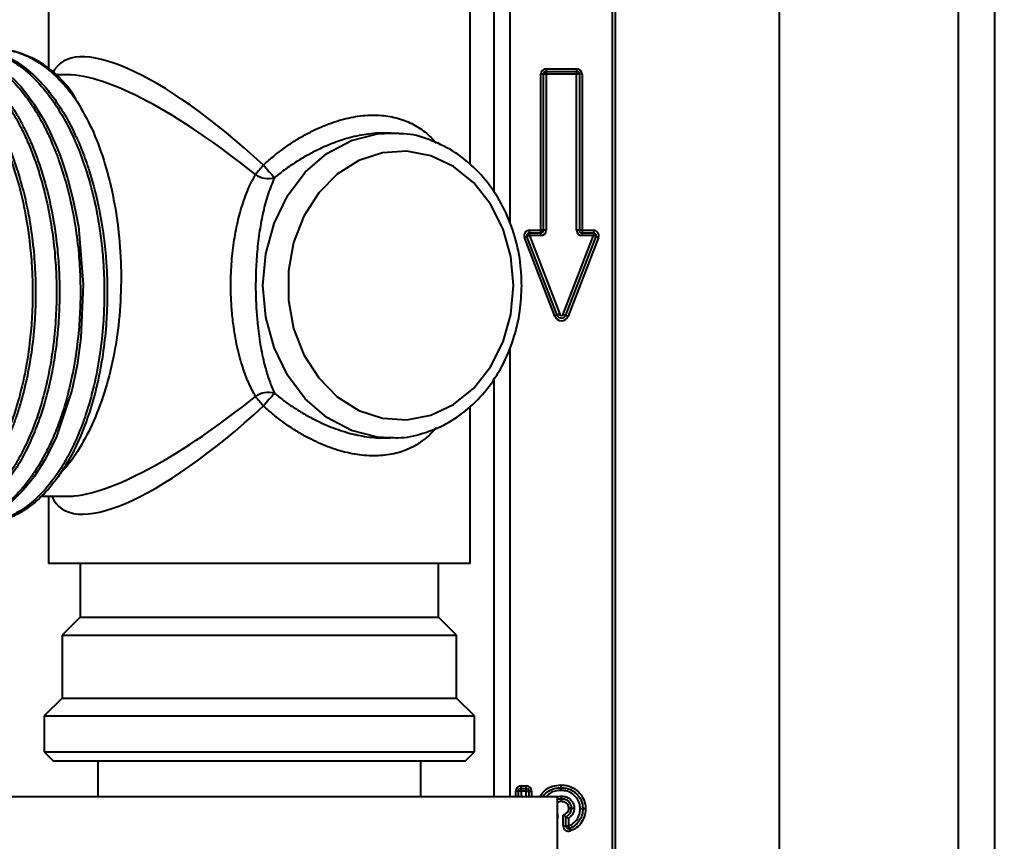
# Model space of a CAD drawing. Header units: millimetres. Extents: x 15 to 415, y 5 to 292.
# Drawn here: x 236.52 to 252.06, y 170.09 to 183.18 of the extents above; entities that cross this region are included whole.
import ezdxf

# ---------------------------------------------------------------- set-up
doc = ezdxf.new("R2010")
doc.units = ezdxf.units.MM
doc.styles.add('SLDTEXTSTYLE0', font='TXT', dxfattribs={"width": 0.75})
doc.dimstyles.new('SLDDIMSTYLE0', dxfattribs={"dimtxt": 3.5, "dimasz": 3.302, "dimexe": 0, "dimexo": 0.0625, "dimgap": 0.875, "dimtad": 1, "dimlfac": 3.5, "dimrnd": 1e-09, "dimzin": 12, "dimdsep": 46, "dimtxsty": 'SLDTEXTSTYLE0', "dimsah": 1, "dimcen": 0.09, "dimadec": 0, "dimazin": 3, "dimtfac": 1, "dimtofl": 0, "dimtmove": 0, "dimatfit": 3, "dimfxl": 0, "dimfrac": 2, "dimtolj": 1, "dimtzin": 12, "dimarcsym": 0})

# ---------------------------------------------------------------- blocks, each defined once
blk = doc.blocks.new('_D_7')
at = {"color": 7, "linetype": 'Continuous', "lineweight": 18}
for p, q in [((211.563, 172.946), (211.563, 106.82)), ((252.057, 125.011), (252.057, 106.82)), ((252.057, 107.82), (211.563, 107.82))]:
    blk.add_line(p, q, dxfattribs=at)
for points in [[(211.563, 107.82), (214.865, 107.312), (214.865, 108.328)], [(252.057, 107.82), (248.755, 108.328), (248.755, 107.312)]]:
    blk.add_solid(points, dxfattribs=at)
at = {"color": 7, "linetype": 'Continuous', "lineweight": 18, "insert": (225.917, 112.331), "char_height": 3.5, "attachment_point": 1, "style": 'SLDTEXTSTYLE0'}
blk.add_mtext('160', dxfattribs=at)

msp = doc.modelspace()

# ---------------------------------------------------------------- linework, layer by layer
at = {"color": 7, "linetype": 'Continuous', "lineweight": 25}
for p, q in [((248.6281, 239.4198), (248.6281, 125.7459)), ((251.4853, 125.7459), (251.4853, 239.4198)), ((252.0567, 239.1543), (252.0567, 126.0115)), ((236.9853, 183.9459), (236.9853, 182.3927)), ((243.6996, 180.8725), (243.6996, 183.9459)), ((246.011, 184.0686), (246.011, 166.9085)), ((244.9131, 182.3972), (244.9131, 182.3543)), ((244.9131, 182.3972), (245.3988, 182.3972)), ((245.3988, 182.3972), (245.3988, 182.3543)), ((237.2846, 182.3031), (237.0864, 182.3031)), ((244.8702, 182.3115), (244.8274, 182.3115)), ((244.8274, 179.8257), (244.8274, 182.3115)), ((244.9131, 182.3115), (244.8702, 182.3115)), ((244.8702, 179.8257), (244.8702, 182.3115)), ((244.9131, 182.3543), (244.9131, 182.3115)), ((244.9131, 182.3543), (245.3988, 182.3543)), ((244.9131, 182.3115), (244.9131, 179.8257)), ((245.3988, 182.3115), (244.9131, 182.3115)), ((245.3988, 182.3543), (245.3988, 182.3115)), ((245.3988, 179.8257), (245.3988, 182.3115)), ((245.4417, 182.3115), (245.3988, 182.3115)), ((245.4417, 182.3115), (245.4417, 179.8257)), ((245.4845, 182.3115), (245.4417, 182.3115)), ((245.4845, 182.3115), (245.4845, 179.8257)), ((242.4388, 181.3745), (242.3217, 181.3745)), ((242.4388, 181.3745), (242.5636, 181.37)), ((244.6469, 179.7829), (244.6469, 179.8257)), ((244.6469, 179.8257), (244.8274, 179.8257)), ((244.6469, 179.74), (244.6469, 179.7829)), ((244.6469, 179.7829), (244.8274, 179.7829)), ((244.8274, 179.7829), (244.8274, 179.8257)), ((244.8702, 179.8257), (244.8274, 179.8257)), ((244.8274, 179.74), (244.8274, 179.7829)), ((244.9131, 179.8257), (244.8702, 179.8257)), ((245.4417, 179.8257), (245.3988, 179.8257)), ((245.4845, 179.8257), (245.4417, 179.8257)), ((245.4845, 179.8257), (245.665, 179.8257)), ((245.4845, 179.8257), (245.4845, 179.7829)), ((245.4845, 179.7829), (245.4845, 179.74)), ((245.4845, 179.7829), (245.665, 179.7829)), ((245.665, 179.8257), (245.665, 179.7829)), ((245.665, 179.7829), (245.665, 179.74)), ((244.5669, 179.7092), (244.6069, 179.7246)), ((245.0493, 178.4561), (244.5669, 179.7092)), ((244.6469, 179.74), (244.6069, 179.7246)), ((245.0893, 178.4715), (244.6069, 179.7246)), ((244.8274, 179.74), (244.6469, 179.74)), ((244.6469, 179.74), (245.1293, 178.4869)), ((245.1826, 178.4869), (245.665, 179.74)), ((245.7049, 179.7246), (245.2226, 178.4715)), ((245.7449, 179.7092), (245.2626, 178.4561)), ((245.665, 179.74), (245.4845, 179.74)), ((245.7049, 179.7246), (245.665, 179.74)), ((245.7049, 179.7246), (245.7449, 179.7092)), ((245.0893, 178.4715), (245.0493, 178.4561)), ((245.1293, 178.4869), (245.0893, 178.4715)), ((245.1826, 178.4869), (245.2226, 178.4715)), ((245.2226, 178.4715), (245.2626, 178.4561)), ((243.6996, 174.5174), (243.6996, 177.016)), ((242.3222, 176.5174), (242.4388, 176.5174)), ((236.8704, 175.5888), (237.2846, 175.5888)), ((236.9853, 175.5888), (236.9853, 174.5174)), ((243.6996, 174.5174), (236.9853, 174.5174)), ((237.4853, 174.5174), (237.4853, 173.6602)), ((243.1996, 173.6602), (243.1996, 174.5174)), ((237.4853, 173.6602), (237.1996, 173.3745)), ((237.4853, 173.6602), (243.1996, 173.6602)), ((243.4853, 173.3745), (243.1996, 173.6602)), ((237.1996, 173.3745), (237.1996, 172.3745)), ((237.1996, 173.3745), (243.4853, 173.3745)), ((243.4853, 172.3745), (243.4853, 173.3745)), ((237.1996, 172.3745), (236.9139, 172.0888)), ((237.1996, 172.3745), (243.4853, 172.3745)), ((243.771, 172.0888), (243.4853, 172.3745)), ((236.9139, 172.0888), (236.9139, 171.5174)), ((236.9139, 172.0888), (243.771, 172.0888)), ((243.771, 171.5174), (243.771, 172.0888)), ((236.9139, 171.5174), (237.0567, 171.3745)), ((236.9139, 171.5174), (243.771, 171.5174)), ((243.6281, 171.3745), (243.771, 171.5174)), ((237.0567, 171.3745), (243.6281, 171.3745)), ((237.771, 171.3745), (237.771, 170.8031)), ((242.9139, 170.8031), (242.9139, 171.3745)), ((244.5138, 170.9332), (244.5138, 170.9761)), ((244.5138, 170.9761), (244.5948, 170.9761)), ((244.5138, 170.8904), (244.5138, 170.9332)), ((244.5138, 170.9332), (244.5948, 170.9332)), ((244.5948, 170.9332), (244.5948, 170.9761)), ((244.5948, 170.8904), (244.5948, 170.9332)), ((235.5926, 170.8031), (240.3424, 170.8031)), ((240.3424, 170.8031), (245.0923, 170.8031)), ((244.471, 170.8904), (244.4281, 170.8904)), ((244.471, 170.8031), (244.471, 170.8904)), ((244.5138, 170.8904), (244.471, 170.8904)), ((244.5948, 170.8904), (244.5138, 170.8904)), ((244.5948, 170.8904), (244.6377, 170.8904)), ((244.6377, 170.8904), (244.6377, 170.8031)), ((244.6377, 170.8904), (244.6805, 170.8904)), ((245.0923, 167.9459), (245.0923, 170.8031)), ((245.1845, 170.3368), (245.1845, 170.5103)), ((245.2274, 170.3368), (245.2274, 170.4845)), ((245.2703, 170.4595), (245.2703, 170.3368)), ((245.1845, 170.3368), (245.2274, 170.3368)), ((245.2274, 170.3368), (245.2703, 170.3368)), ((245.2857, 170.2968), (245.2703, 170.3368)), ((245.3011, 170.2568), (245.2857, 170.2968))]:
    msp.add_line(p, q, dxfattribs=at)
at = {"color": 8, "linetype": 'Continuous', "lineweight": 25}
for p, q in [((244.0824, 180.4315), (244.0824, 183.9877)), ((244.3348, 184.0682), (244.3348, 179.9299)), ((245.9681, 166.9519), (245.9681, 184.0686)), ((244.3348, 177.9586), (244.3348, 170.8031)), ((244.0824, 170.8031), (244.0824, 177.4691)), ((244.4281, 170.8031), (244.4281, 170.8904)), ((244.5138, 170.8904), (244.5138, 170.8031)), ((244.5948, 170.8031), (244.5948, 170.8904)), ((244.6805, 170.8904), (244.6805, 170.8031)), ((245.0969, 170.4782), (245.0923, 170.4792)), ((245.0969, 170.4782), (245.0923, 170.4581))]:
    msp.add_line(p, q, dxfattribs=at)
at = {"color": 7, "linetype": 'Continuous', "lineweight": 25, "flags": 128}
for points in [[(236.4048, 182.2607), (236.5467, 182.1098), (236.6557, 181.9747), (236.7511, 181.841), (236.8421, 181.6978), (236.9285, 181.5456), (237.01, 181.385), (237.122, 181.1311), (237.1732, 180.9992), (237.2289, 180.8411), (237.2873, 180.6551), (237.378, 180.3061), (237.4313, 180.0462), (237.4586, 179.8846), (237.4651, 179.8421), (237.4668, 179.8307), (237.4673, 179.8274), (237.4675, 179.8262), (237.4675, 179.8259), (237.4676, 179.8258), (237.4676, 179.8257), (237.4676, 179.8257), (237.4676, 179.8257), (237.4676, 179.8257), (237.4676, 179.8257), (237.5378, 178.9619), (237.5007, 178.1122), (237.4396, 177.6781), (237.353, 177.2705), (237.1089, 176.538), (236.9298, 176.1743), (236.7531, 175.8962), (236.5924, 175.6943), (236.386, 175.492)], [(244.3928, 178.9459), (244.3508, 179.4066), (244.2266, 179.8457), (244.026, 180.2428), (243.7585, 180.5792), (243.4366, 180.8392), (243.0753, 181.0107), (242.6915, 181.0857), (242.3031, 181.0606), (241.9283, 180.9366), (241.5846, 180.7196), (241.2882, 180.4196), (241.0528, 180.0507), (240.8895, 179.6302), (240.8059, 179.1776), (240.8059, 178.7143), (240.8895, 178.2617), (241.0528, 177.8412), (241.2882, 177.4723), (241.5846, 177.1723), (241.9283, 176.9553), (242.3031, 176.8313), (242.6915, 176.8062), (243.0753, 176.8812), (243.4366, 177.0527), (243.7585, 177.3127), (244.026, 177.6491), (244.2266, 178.0462), (244.3508, 178.4853), (244.3928, 178.9459)]]:
    msp.add_lwpolyline(points, dxfattribs=at)
at = {"color": 8, "linetype": 'Continuous', "lineweight": 25, "flags": 128}
msp.add_lwpolyline([(242.4214, 176.5175), (242.2257, 176.5307), (241.8088, 176.6362), (241.4195, 176.8427), (241.0747, 177.1412), (240.7896, 177.5185), (240.5765, 177.9582), (240.4448, 178.441), (240.4002, 178.9459), (240.4448, 179.4509), (240.5765, 179.9337), (240.7896, 180.3734), (241.0747, 180.7507), (241.4195, 181.0492), (241.8088, 181.2557), (242.2257, 181.3612), (242.4388, 181.3745)], dxfattribs=at)
at = {"color": 7, "linetype": 'Continuous', "lineweight": 25}
for centre, radius, start, end in [((236.026, 181.1263), 1.6014, 27.90951, 85.72307), ((244.9131, 182.3115), 0.0857, 90, 180), ((245.3988, 182.3115), 0.0857, 0, 90), ((244.9131, 182.3115), 0.0429, 90, 180), ((245.3988, 182.3115), 0.0429, 0, 90), ((251.2778, 171.6132), 14.2738, 139.59516, 140.38407), ((247.7853, 187.0859), 9.6495, 220.13985, 221.72778), ((240.4851, 180.9945), 0.3457, 234.04418, 286.57449), ((244.6469, 179.74), 0.0857, 90, 201.05249), ((244.6469, 179.74), 0.0429, 90, 201.05249), ((244.8274, 179.8257), 0.0857, 270, 360), ((244.8274, 179.8257), 0.0429, 270, 360), ((245.4845, 179.8257), 0.0857, 180, 270), ((245.4845, 179.8257), 0.0429, 180, 270), ((245.665, 179.74), 0.0857, 338.94751, 90), ((245.665, 179.74), 0.0429, 338.94751, 90), ((245.1559, 178.4972), 0.1143, 201.05249, 338.94751), ((245.1559, 178.4972), 0.0714, 201.05249, 338.94751), ((245.1559, 178.4972), 0.0286, 201.05249, 338.94751), ((240.4851, 176.8974), 0.3457, 73.42551, 125.95582), ((251.2778, 186.2787), 14.2738, 219.61593, 220.40484), ((247.7853, 170.806), 9.6495, 138.27222, 139.86015), ((244.5138, 170.8904), 0.0857, 90, 180), ((244.5138, 170.8904), 0.0429, 90, 180), ((244.5948, 170.8904), 0.0857, 0, 90), ((244.5948, 170.8904), 0.0429, 0, 90), ((245.2703, 170.3368), 0.0857, 180, 291.10725), ((245.2703, 170.3368), 0.0429, 180, 291.10725)]:
    msp.add_arc(centre, radius, start, end, dxfattribs=at)
at = {"color": 8, "linetype": 'Continuous', "lineweight": 25}
msp.add_arc((245.0133, 170.4973), 0.0857, 347.07755, 22.94601, dxfattribs=at)
for major_axis, ratio, start_param, end_param in [((-3.1933, 3.5195), 0.2943063, 5.0063537, 6.3975794), ((3.4489, -3.2203), 0.2751195, 1.8391612, 2.855051), ((3.4489, 3.2203), 0.2751195, 3.4884191, 4.4440241), ((3.1933, 3.5195), 0.2943063, 3.00384, 4.4184242)]:
    msp.add_ellipse((240.3424, 178.9459), major_axis=major_axis, ratio=ratio, start_param=start_param, end_param=end_param, dxfattribs=at)
at = {"color": 7, "linetype": 'Continuous', "lineweight": 25}
msp.add_ellipse((240.3424, 178.9459), major_axis=(3.4489, 3.2203), ratio=0.2751195, start_param=3.4281343, end_param=3.4884191, dxfattribs=at)
for points, knots in [([(234.0919, 182.6199), (234.0946, 182.6213), (234.1512, 182.651), (234.2497, 182.6779), (234.3849, 182.7094), (234.5054, 182.7228), (234.6244, 182.7244), (234.7533, 182.7131), (234.8978, 182.6841), (235.0779, 182.6231), (235.3229, 182.4965), (235.5829, 182.2883), (235.799, 182.0428), (235.911, 181.8877), (235.9699, 181.7992), (236.0116, 181.7338), (236.1053, 181.5771), (236.2282, 181.3385), (236.3733, 180.989), (236.5093, 180.5723), (236.6199, 180.0968), (236.6893, 179.6271), (236.7218, 179.2313), (236.7332, 178.85), (236.7242, 178.4721), (236.6883, 178.04), (236.6205, 177.5859), (236.5221, 177.1665), (236.4125, 176.8193), (236.2876, 176.4964), (236.149, 176.2149), (236.0015, 175.9747), (235.8779, 175.8034), (235.6597, 175.5475), (235.3904, 175.3336), (235.0882, 175.2082), (234.8982, 175.1719), (234.7585, 175.1673), (234.671, 175.1719), (234.6205, 175.18), (234.6021, 175.183)], [0, 0, 0, 0, 0.00116586, 0.02418207, 0.04069205, 0.05720203, 0.07371201, 0.08959326, 0.11020106, 0.13334633, 0.16470148, 0.21453677, 0.24935232, 0.26912454, 0.27236977, 0.28079608, 0.29179652, 0.32478215, 0.35467826, 0.39091312, 0.43445864, 0.47165606, 0.50159002, 0.52587543, 0.55915857, 0.58841756, 0.62660111, 0.6679271, 0.69426935, 0.72012813, 0.76045143, 0.78286456, 0.8051602, 0.82733834, 0.89502652, 0.93123438, 0.96193536, 0.97795484, 0.99197918, 1, 1, 1, 1]), ([(234.6283, 182.7194), (234.7792, 182.7047), (235.0372, 182.6796), (235.3898, 182.4843), (235.6372, 182.2768), (235.8318, 182.0597), (235.9965, 181.8398), (236.1608, 181.5685), (236.2954, 181.2911), (236.399, 181.0386), (236.4876, 180.7883), (236.5767, 180.4841), (236.6497, 180.166), (236.6991, 179.8827), (236.7411, 179.5723), (236.7711, 179.2237), (236.7812, 178.8034), (236.7668, 178.3751), (236.7094, 177.7941), (236.6081, 177.3013), (236.4932, 176.9231), (236.4303, 176.7421), (236.3616, 176.5679), (236.2501, 176.3179), (236.1127, 176.0681), (235.9431, 175.8247), (235.7651, 175.6132), (235.5448, 175.4159), (235.3072, 175.275), (235.1175, 175.207), (234.9756, 175.1788), (234.8855, 175.1684), (234.8332, 175.1697), (234.8189, 175.1701)], [0, 0, 0, 0, 0.06811822, 0.11641061, 0.16550339, 0.1909474, 0.21957393, 0.25793419, 0.29136307, 0.31175956, 0.33653063, 0.36567511, 0.39787077, 0.42272614, 0.44023791, 0.47820801, 0.51140408, 0.54640703, 0.58679419, 0.66135234, 0.67967879, 0.69807617, 0.71654449, 0.73508375, 0.78139211, 0.80794518, 0.83745314, 0.88246313, 0.92473953, 0.9567803, 0.9749594, 0.99313842, 1, 1, 1, 1]), ([(234.7321, 182.7003), (234.7375, 182.7015), (234.8521, 182.7276), (235.0096, 182.7294), (235.2008, 182.7012), (235.3223, 182.6699), (235.4422, 182.6264), (235.6807, 182.5141), (235.9541, 182.3057), (236.2296, 181.9822), (236.4099, 181.7133), (236.5501, 181.4565), (236.6533, 181.2319), (236.7393, 181.0189), (236.8184, 180.7945), (236.8961, 180.5315), (236.9758, 180.2045), (237.0464, 179.8134), (237.0938, 179.3799), (237.1126, 178.9777), (237.1096, 178.5824), (237.0818, 178.1512), (237.0173, 177.6727), (236.9148, 177.2053), (236.7592, 176.7056), (236.5931, 176.3306), (236.4151, 176.0242), (236.2566, 175.7947), (236.0304, 175.5411), (235.7589, 175.3324), (235.5025, 175.219), (235.2989, 175.1742), (235.1395, 175.1667), (235.0369, 175.1701), (234.9857, 175.182), (234.9846, 175.1822)], [0, 0, 0, 0, 0.0023394, 0.0492195, 0.0666989, 0.0841144, 0.1014661, 0.118754, 0.1889967, 0.2263322, 0.2583153, 0.2883543, 0.3112757, 0.3270766, 0.3505097, 0.3739428, 0.397376, 0.4348329, 0.4710382, 0.5019464, 0.5306912, 0.5652028, 0.6056221, 0.6487485, 0.6863161, 0.7446934, 0.7653356, 0.7954753, 0.8351052, 0.8842151, 0.9275916, 0.9538241, 0.9766791, 0.9995342, 1, 1, 1, 1]), ([(235.0092, 182.7196), (235.0504, 182.7198), (235.1454, 182.7203), (235.2832, 182.6938), (235.4156, 182.6549), (235.5477, 182.6013), (235.7063, 182.5176), (235.912, 182.3717), (236.1222, 182.1692), (236.2908, 181.9587), (236.409, 181.7849), (236.4981, 181.638), (236.5825, 181.4823), (236.6735, 181.2946), (236.7616, 181.0862), (236.8515, 180.8381), (236.9555, 180.4994), (237.0534, 180.0696), (237.1204, 179.601), (237.1501, 179.2235), (237.1596, 178.9108), (237.1566, 178.5946), (237.1377, 178.2654), (237.0986, 177.9118), (237.0404, 177.5572), (236.9515, 177.1698), (236.8358, 176.7988), (236.7196, 176.5114), (236.6221, 176.3079), (236.5412, 176.1577), (236.4558, 176.0166), (236.3809, 175.9067), (236.3083, 175.8093), (236.2275, 175.7097), (236.1096, 175.5825), (235.9586, 175.4483), (235.7956, 175.3368), (235.6457, 175.2614), (235.5181, 175.2149), (235.4029, 175.1865), (235.2973, 175.1707), (235.2295, 175.17), (235.1996, 175.1697)], [0, 0, 0, 0, 0.0186483, 0.0429681, 0.0625482, 0.0792382, 0.1040934, 0.1371096, 0.1788406, 0.2113207, 0.2294884, 0.247656, 0.2658236, 0.283991, 0.3100618, 0.3313503, 0.3581371, 0.4069393, 0.4473921, 0.4794886, 0.50288, 0.5264498, 0.5594637, 0.5867264, 0.6181862, 0.6538417, 0.6941772, 0.7277038, 0.7458927, 0.7640816, 0.7822706, 0.8004595, 0.8096414, 0.8251081, 0.846858, 0.8748892, 0.9052016, 0.9300111, 0.9493158, 0.9675054, 0.985695, 1, 1, 1, 1]), ([(235.1757, 182.7093), (235.19, 182.712), (235.2678, 182.7264), (235.4009, 182.7251), (235.5732, 182.7046), (235.7344, 182.6613), (236.0011, 182.5526), (236.2906, 182.3462), (236.5705, 182.0336), (236.7484, 181.7802), (236.8824, 181.5484), (236.9781, 181.3552), (237.0394, 181.2165), (237.094, 181.0839), (237.1582, 180.9142), (237.242, 180.6577), (237.3383, 180.2951), (237.42, 179.8656), (237.4706, 179.4234), (237.4925, 179.0192), (237.492, 178.6318), (237.4674, 178.2096), (237.4218, 177.8392), (237.3668, 177.536), (237.3223, 177.3355), (237.2798, 177.1693), (237.2478, 177.0579), (237.228, 176.9931), (237.2226, 176.9758), (237.2038, 176.9162), (237.1685, 176.8104), (237.113, 176.6616), (237.0568, 176.5255), (237.0006, 176.4017), (236.9125, 176.2239), (236.78, 175.9947), (236.6513, 175.8192), (236.5705, 175.7236), (236.53, 175.6769), (236.4004, 175.5381), (236.2217, 175.3915), (236.0234, 175.2814), (235.8724, 175.2203), (235.7235, 175.1816), (235.5668, 175.1666), (235.45, 175.1676), (235.3846, 175.1806), (235.3694, 175.1837)], [0, 0, 0, 0, 0.0061532, 0.0336631, 0.0571213, 0.0804514, 0.1036534, 0.1745589, 0.2126572, 0.2447239, 0.2717627, 0.2923232, 0.306403, 0.3140006, 0.3316681, 0.3552897, 0.3848632, 0.4273968, 0.4633564, 0.4927379, 0.5247326, 0.5564324, 0.5951013, 0.6164876, 0.6340558, 0.647805, 0.6612666, 0.6647747, 0.6659956, 0.6661339, 0.6816161, 0.696332, 0.7102817, 0.7234652, 0.7358824, 0.7692941, 0.8055047, 0.8083519, 0.8129221, 0.8272309, 0.8764748, 0.9015137, 0.9216046, 0.9469317, 0.9699808, 0.99303, 1, 1, 1, 1]), ([(235.5297, 182.7069), (235.552, 182.7103), (235.623, 182.7214), (235.7745, 182.7271), (235.9779, 182.7034), (236.225, 182.6246), (236.4868, 182.4817), (236.7006, 182.3034), (236.8431, 182.1528), (236.9318, 182.0495), (237.0202, 181.9352), (237.1413, 181.7586), (237.2759, 181.5281), (237.4241, 181.218), (237.5698, 180.8384), (237.6984, 180.3919), (237.7848, 179.9549), (237.8339, 179.5857), (237.8596, 179.2874), (237.8713, 179.018), (237.8733, 178.7198), (237.86, 178.3592), (237.814, 177.8984), (237.7273, 177.4126), (237.6076, 176.9696), (237.4809, 176.6208), (237.354, 176.339), (237.2152, 176.0836), (236.9746, 175.7245), (236.7056, 175.4586), (236.4464, 175.3025), (236.2958, 175.2353), (236.1612, 175.1949), (236.032, 175.1732), (235.9182, 175.167), (235.8231, 175.1702), (235.7663, 175.18), (235.7472, 175.1833)], [0, 0, 0, 0, 0.0095957, 0.0305177, 0.0649296, 0.0967333, 0.1377811, 0.1815643, 0.1970959, 0.2083767, 0.226679, 0.2435978, 0.2749857, 0.3059827, 0.3405189, 0.3842767, 0.4249758, 0.4505047, 0.4746562, 0.4969662, 0.5150862, 0.5460769, 0.5836128, 0.6277033, 0.6693876, 0.7034016, 0.7297398, 0.7586405, 0.7915713, 0.8693545, 0.8950135, 0.9152864, 0.9396631, 0.9568757, 0.9740884, 0.9913012, 1, 1, 1, 1]), ([(235.7707, 182.7178), (235.7939, 182.7194), (235.8958, 182.7265), (236.0711, 182.6901), (236.3049, 182.6095), (236.5089, 182.4922), (236.6799, 182.3602), (236.8047, 182.2445), (236.9075, 182.1345), (236.9727, 182.0565), (237.0374, 181.9743), (237.1379, 181.8378), (237.2812, 181.6068), (237.423, 181.3246), (237.5428, 181.0379), (237.6732, 180.6611), (237.7902, 180.2001), (237.8598, 179.7672), (237.8908, 179.4781), (237.9043, 179.3077), (237.9121, 179.1688), (237.9181, 179.0146), (237.9207, 178.8357), (237.9171, 178.607), (237.9017, 178.2955), (237.8581, 177.8717), (237.7689, 177.3854), (237.6488, 176.951), (237.5373, 176.6465), (237.4455, 176.4358), (237.3693, 176.2799), (237.2876, 176.1316), (237.1891, 175.9723), (237.0584, 175.7893), (236.8788, 175.5846), (236.6798, 175.4149), (236.5037, 175.3078), (236.3619, 175.2432), (236.2296, 175.2002), (236.093, 175.1722), (236.0016, 175.1716), (235.961, 175.1713)], [0, 0, 0, 0, 0.01051687, 0.04609073, 0.07940272, 0.11804743, 0.14242722, 0.16332035, 0.18130542, 0.19638206, 0.19860091, 0.21705447, 0.25319055, 0.28518675, 0.31225791, 0.34297612, 0.39626753, 0.43872959, 0.45590172, 0.47035964, 0.48210309, 0.49113185, 0.50938132, 0.52732908, 0.54904666, 0.58867559, 0.63677053, 0.67966603, 0.7133202, 0.73104751, 0.74921111, 0.76737464, 0.78553812, 0.81151742, 0.84557966, 0.88623858, 0.91618303, 0.93429574, 0.95622056, 0.98056784, 1, 1, 1, 1]), ([(235.9352, 182.7061), (235.9816, 182.7131), (236.1097, 182.7325), (236.3183, 182.7107), (236.4907, 182.6626), (236.5988, 182.6185), (236.6528, 182.5942), (236.7997, 182.5196), (236.9844, 182.3912), (237.185, 182.1981), (237.3237, 182.0387), (237.4041, 181.9272), (237.4411, 181.8759)], [0, 0, 0, 0, 0.0866879, 0.2392991, 0.3876714, 0.410968, 0.4454342, 0.4910691, 0.694796, 0.8115163, 0.913252, 1, 1, 1, 1]), ([(237.4411, 181.8759), (237.5205, 181.7367), (237.6806, 181.4564), (237.8697, 180.9505), (238.0164, 180.3931), (238.1096, 179.7926), (238.1484, 179.1679), (238.128, 178.5399), (238.051, 177.9315), (237.9184, 177.362), (237.7385, 176.844), (237.5119, 176.3961), (237.321, 176.1078), (237.2031, 175.989), (237.1821, 175.9678)], [0, 0, 0, 0, 0.0874654, 0.176155, 0.2648445, 0.3554158, 0.4459871, 0.5366243, 0.627251, 0.715871, 0.8044909, 0.892697, 0.9808856, 1, 1, 1, 1]), ([(244.5232, 178.9459), (244.5209, 179.0312), (244.5144, 179.2733), (244.4426, 179.6671), (244.2865, 180.1048), (244.0589, 180.5001), (243.7694, 180.8365), (243.4285, 181.1032), (243.0498, 181.2792), (242.7568, 181.365), (242.5954, 181.363), (242.5697, 181.3627)], [0, 0, 0, 0, 0.0705287, 0.2002255, 0.3301962, 0.4602097, 0.5900782, 0.7195035, 0.8481454, 0.9757936, 1, 1, 1, 1]), ([(240.2822, 177.1772), (240.2472, 177.2428), (240.1768, 177.3747), (240.1001, 177.5742), (240.0421, 177.7594), (239.9993, 177.9248), (239.9625, 178.1006), (239.9296, 178.3032), (239.9037, 178.5342), (239.8904, 178.7637), (239.8876, 178.9687), (239.8916, 179.1471), (239.9022, 179.3263), (239.9194, 179.5022), (239.9425, 179.6725), (239.9715, 179.8368), (240.0064, 179.9964), (240.048, 180.1528), (240.0962, 180.3042), (240.1516, 180.4499), (240.2129, 180.588), (240.259, 180.6724), (240.2822, 180.7147)], [0, 0, 0, 0, 0.073375, 0.147578, 0.1943282, 0.2413644, 0.2894005, 0.3378325, 0.3998322, 0.4629005, 0.5053142, 0.5480954, 0.5920296, 0.6363522, 0.6792072, 0.7223735, 0.7664394, 0.8107808, 0.8574702, 0.9044188, 0.9520986, 1, 1, 1, 1]), ([(240.5838, 180.6632), (240.5492, 180.5808), (240.4796, 180.4144), (240.4029, 180.128), (240.344, 179.8184), (240.3048, 179.4937), (240.2838, 179.1487), (240.2824, 178.8312), (240.2948, 178.5477), (240.319, 178.2653), (240.3628, 177.9561), (240.4274, 177.6653), (240.5011, 177.4219), (240.5561, 177.2933), (240.5838, 177.2287)], [0, 0, 0, 0, 0.0932375, 0.1882221, 0.27451, 0.3629728, 0.4486003, 0.5371692, 0.5994782, 0.6628658, 0.7566676, 0.8532692, 0.9262159, 1, 1, 1, 1]), ([(242.4196, 176.5275), (242.4634, 176.5242), (242.6412, 176.5109), (242.9518, 176.5802), (243.3314, 176.733), (243.6774, 176.9731), (243.9777, 177.2842), (244.2221, 177.6577), (244.3996, 178.0797), (244.5051, 178.5157), (244.5174, 178.809), (244.5232, 178.9459)], [0, 0, 0, 0, 0.0394105, 0.1600612, 0.2805872, 0.4014967, 0.5231212, 0.6455077, 0.7685131, 0.8919464, 1, 1, 1, 1]), ([(241.8795, 176.5697), (241.9257, 176.56), (242.0226, 176.5395), (242.1679, 176.5231), (242.2698, 176.5155), (242.3198, 176.5176), (242.3222, 176.5177)], [0, 0, 0, 0, 0.3044561, 0.6394519, 0.9828374, 1, 1, 1, 1]), ([(244.8126, 170.8031), (244.8335, 170.8343), (244.8618, 170.8766), (244.9318, 170.9339), (245.0202, 170.9797), (245.1045, 170.9857), (245.1488, 170.9889)], [0, 0, 0, 0, 0.2772762, 0.375957, 0.6717072, 1, 1, 1, 1]), ([(244.864, 170.8031), (244.8653, 170.8059), (244.8753, 170.8283), (244.9199, 170.8704), (244.9944, 170.9226), (245.0803, 170.9438), (245.1315, 170.9455), (245.1487, 170.946)], [0, 0, 0, 0, 0.02770346, 0.22087747, 0.53680473, 0.8452327, 1, 1, 1, 1]), ([(245.1486, 170.9032), (245.1331, 170.9027), (245.0875, 170.9013), (245.0134, 170.8821), (244.9508, 170.8436), (244.9244, 170.8117), (244.9173, 170.8031)], [0, 0, 0, 0, 0.1782032, 0.5243649, 0.8714673, 1, 1, 1, 1]), ([(245.1487, 170.946), (245.1487, 170.9456), (245.1487, 170.9446), (245.1487, 170.9372), (245.1486, 170.9263), (245.1486, 170.9153), (245.1486, 170.9073), (245.1486, 170.9042), (245.1486, 170.9032)], [0, 0, 0, 0, 0.2145632, 0.4291253, 0.6437199, 0.8583827, 0.9541221, 1, 1, 1, 1]), ([(245.4538, 170.6116), (245.4534, 170.6241), (245.452, 170.6687), (245.4292, 170.744), (245.3762, 170.8124), (245.3087, 170.8665), (245.2331, 170.8986), (245.1741, 170.9018), (245.1486, 170.9032)], [0, 0, 0, 0, 0.0797926, 0.2850945, 0.4897096, 0.6235699, 0.8369089, 1, 1, 1, 1]), ([(245.1488, 170.9889), (245.1488, 170.9879), (245.1488, 170.9847), (245.1487, 170.9768), (245.1487, 170.9657), (245.1487, 170.9548), (245.1487, 170.9475), (245.1487, 170.9465), (245.1487, 170.946)], [0, 0, 0, 0, 0.0459197, 0.1416171, 0.35628, 0.5708746, 0.7854367, 1, 1, 1, 1]), ([(245.1487, 170.946), (245.1774, 170.9444), (245.2444, 170.9407), (245.3302, 170.9042), (245.4077, 170.8423), (245.4684, 170.7634), (245.4946, 170.6769), (245.4962, 170.6257), (245.4966, 170.6117)], [0, 0, 0, 0, 0.1602162, 0.3742565, 0.5077161, 0.7133251, 0.921458, 1, 1, 1, 1]), ([(245.1488, 170.9889), (245.154, 170.9888), (245.2114, 170.9873), (245.314, 170.9666), (245.4306, 170.8846), (245.5098, 170.7791), (245.5375, 170.681), (245.5391, 170.6254), (245.5395, 170.6117)], [0, 0, 0, 0, 0.0261807, 0.2862839, 0.5051787, 0.7230517, 0.9318747, 1, 1, 1, 1]), ([(245.1549, 170.7665), (245.1493, 170.7665), (245.1257, 170.7662), (245.103, 170.7594), (245.0856, 170.7542)], [0, 0, 0, 0, 0.2361236, 1, 1, 1, 1]), ([(245.1549, 170.7665), (245.1549, 170.767), (245.1549, 170.768), (245.1549, 170.7754), (245.1549, 170.7862), (245.1548, 170.7971), (245.1548, 170.805), (245.1548, 170.8082), (245.1548, 170.8094)], [0, 0, 0, 0, 0.21460553, 0.42921051, 0.64383146, 0.85848602, 0.94515398, 1, 1, 1, 1]), ([(245.1548, 170.8094), (245.1629, 170.8092), (245.1933, 170.8085), (245.2458, 170.7961), (245.2948, 170.7641), (245.3318, 170.7229), (245.3559, 170.6772), (245.3587, 170.6393), (245.36, 170.6219)], [0, 0, 0, 0, 0.0781305, 0.2955151, 0.5134599, 0.6339141, 0.8318676, 1, 1, 1, 1]), ([(245.3171, 170.6219), (245.3162, 170.6352), (245.3141, 170.664), (245.2956, 170.6989), (245.2671, 170.7307), (245.2285, 170.756), (245.1865, 170.7659), (245.1617, 170.7664), (245.1549, 170.7665)], [0, 0, 0, 0, 0.16389732, 0.35518204, 0.47558515, 0.69191944, 0.91601515, 1, 1, 1, 1]), ([(245.1549, 170.7237), (245.1549, 170.7249), (245.1549, 170.7281), (245.1549, 170.7359), (245.1549, 170.7469), (245.1549, 170.7577), (245.1549, 170.7651), (245.1549, 170.7661), (245.1549, 170.7665)], [0, 0, 0, 0, 0.0546907, 0.1415142, 0.3561687, 0.5707896, 0.7853945, 1, 1, 1, 1]), ([(245.2743, 170.6219), (245.2741, 170.6268), (245.2735, 170.6425), (245.2648, 170.6684), (245.2467, 170.6901), (245.2233, 170.7085), (245.1935, 170.7216), (245.1678, 170.723), (245.1549, 170.7237)], [0, 0, 0, 0, 0.0830495, 0.2702037, 0.456166, 0.5595637, 0.7807381, 1, 1, 1, 1]), ([(245.1845, 170.5103), (245.2016, 170.5185), (245.2298, 170.532), (245.2606, 170.5645), (245.2731, 170.5951), (245.2739, 170.6149), (245.2743, 170.6219)], [0, 0, 0, 0, 0.369704, 0.6108048, 0.8625208, 1, 1, 1, 1]), ([(245.2274, 170.4845), (245.2334, 170.4877), (245.2546, 170.4989), (245.2777, 170.5189), (245.3011, 170.5508), (245.3149, 170.5828), (245.3165, 170.6107), (245.3171, 170.6219)], [0, 0, 0, 0, 0.1178898, 0.4155528, 0.5172629, 0.805235, 1, 1, 1, 1]), ([(245.36, 170.6219), (245.3592, 170.6075), (245.357, 170.5716), (245.3392, 170.5304), (245.3098, 170.4897), (245.2869, 170.4723), (245.2703, 170.4595)], [0, 0, 0, 0, 0.2229187, 0.5574876, 0.6771329, 1, 1, 1, 1]), ([(245.2703, 170.3368), (245.2874, 170.3443), (245.3334, 170.3645), (245.3875, 170.4136), (245.4329, 170.4849), (245.4518, 170.5511), (245.4533, 170.5972), (245.4538, 170.6116)], [0, 0, 0, 0, 0.1592027, 0.4272429, 0.6065037, 0.8769383, 1, 1, 1, 1]), ([(245.2743, 170.6219), (245.2751, 170.6219), (245.2783, 170.6219), (245.2862, 170.6219), (245.2975, 170.6219), (245.3083, 170.6219), (245.3157, 170.6219), (245.3167, 170.6219), (245.3171, 170.6219)], [0, 0, 0, 0, 0.0377245, 0.1418639, 0.3565406, 0.5710722, 0.7855349, 1, 1, 1, 1]), ([(245.4966, 170.6117), (245.4961, 170.5956), (245.4944, 170.543), (245.4727, 170.4674), (245.4203, 170.3851), (245.358, 170.3286), (245.3051, 170.3054), (245.2857, 170.2968)], [0, 0, 0, 0, 0.1197087, 0.3912049, 0.5713944, 0.8422906, 1, 1, 1, 1]), ([(245.5395, 170.6117), (245.5394, 170.6089), (245.5384, 170.5653), (245.5263, 170.4785), (245.4808, 170.396), (245.4215, 170.3271), (245.3689, 170.2857), (245.3167, 170.2634), (245.3011, 170.2568)], [0, 0, 0, 0, 0.0186207, 0.2879742, 0.5698119, 0.6248117, 0.8885298, 1, 1, 1, 1]), ([(245.3171, 170.6219), (245.3176, 170.6219), (245.3186, 170.6219), (245.3259, 170.6219), (245.3368, 170.6219), (245.3481, 170.6219), (245.356, 170.6219), (245.3592, 170.6219), (245.36, 170.6219)], [0, 0, 0, 0, 0.21446585, 0.42892932, 0.64346192, 0.85814008, 0.96200173, 1, 1, 1, 1]), ([(245.4966, 170.6117), (245.4962, 170.6117), (245.4952, 170.6117), (245.4878, 170.6117), (245.4769, 170.6117), (245.4658, 170.6117), (245.4579, 170.6116), (245.4548, 170.6116), (245.4538, 170.6116)], [0, 0, 0, 0, 0.21455746, 0.42911371, 0.64370462, 0.85836843, 0.95487986, 1, 1, 1, 1]), ([(245.5395, 170.6117), (245.5385, 170.6117), (245.5353, 170.6117), (245.5274, 170.6117), (245.5163, 170.6117), (245.5054, 170.6117), (245.498, 170.6117), (245.4971, 170.6117), (245.4966, 170.6117)], [0, 0, 0, 0, 0.045171, 0.1416313, 0.3562952, 0.5708862, 0.7854425, 1, 1, 1, 1]), ([(245.1845, 170.5103), (245.1848, 170.5101), (245.1899, 170.507), (245.1995, 170.5013), (245.2115, 170.494), (245.2204, 170.4887), (245.2262, 170.4852), (245.227, 170.4847), (245.2274, 170.4845)], [0, 0, 0, 0, 0.0102364, 0.2472135, 0.459329, 0.6459691, 0.8227925, 1, 1, 1, 1]), ([(245.2274, 170.4845), (245.2278, 170.4843), (245.2286, 170.4838), (245.2344, 170.4803), (245.2433, 170.475), (245.2553, 170.4679), (245.2649, 170.4625), (245.27, 170.4596), (245.2703, 170.4595)], [0, 0, 0, 0, 0.1782101, 0.3560296, 0.5438668, 0.7578901, 0.9894786, 1, 1, 1, 1])]:
    msp.add_open_spline(points, degree=3, knots=knots, dxfattribs=at)
at = {"color": 8, "linetype": 'Continuous', "lineweight": 25}
for points, knots in [([(240.4085, 180.8652), (240.4659, 180.9162), (240.572, 181.0105), (240.7371, 181.1357), (240.8995, 181.246), (241.0689, 181.3465), (241.2525, 181.4403), (241.4829, 181.5376), (241.7086, 181.6056), (241.9154, 181.6439), (242.1184, 181.6646), (242.3135, 181.6587), (242.4952, 181.6265), (242.6661, 181.5775), (242.8205, 181.5047), (242.9572, 181.4122), (243.0548, 181.3287), (243.1219, 181.2627), (243.1543, 181.2207), (243.1584, 181.2152)], [0, 0, 0, 0, 0.0644127, 0.1191952, 0.1742497, 0.2302415, 0.2866026, 0.3513837, 0.448372, 0.4976421, 0.5477059, 0.6445487, 0.6938363, 0.7439519, 0.8398347, 0.888425, 0.9376012, 0.9919509, 1, 1, 1, 1]), ([(242.3217, 181.3731), (242.2904, 181.3732), (242.2124, 181.3733), (242.0815, 181.3601), (241.9309, 181.3354), (241.7761, 181.2987), (241.6087, 181.2475), (241.4297, 181.1797), (241.2404, 181.0929), (241.0527, 180.9918), (240.8918, 180.8914), (240.7344, 180.7827), (240.6413, 180.7089), (240.5838, 180.6632)], [0, 0, 0, 0, 0.0558581, 0.1392246, 0.2239111, 0.3092528, 0.3958987, 0.5002117, 0.605456, 0.7133372, 0.8220034, 0.8899648, 1, 1, 1, 1]), ([(240.5838, 177.2287), (240.6014, 177.2144), (240.6667, 177.1613), (240.7839, 177.0738), (240.9383, 176.9702), (241.0988, 176.8745), (241.3058, 176.7661), (241.5124, 176.6775), (241.7141, 176.6117), (241.8205, 176.5812), (241.8753, 176.5706), (241.8795, 176.5697)], [0, 0, 0, 0, 0.0455153, 0.1688592, 0.292728, 0.418368, 0.5446924, 0.7655787, 0.8773655, 0.9905511, 1, 1, 1, 1]), ([(243.1607, 176.679), (243.1333, 176.6475), (243.0756, 176.5811), (242.9639, 176.4836), (242.8403, 176.4002), (242.7083, 176.3349), (242.5848, 176.2895), (242.4516, 176.256), (242.3114, 176.236), (242.1171, 176.2273), (241.9121, 176.2456), (241.6532, 176.3009), (241.4454, 176.3691), (241.2423, 176.4573), (241.0807, 176.5391), (240.9121, 176.6377), (240.7383, 176.7549), (240.569, 176.8838), (240.4621, 176.979), (240.4085, 177.0267)], [0, 0, 0, 0, 0.0492923, 0.1038808, 0.175344, 0.2238458, 0.2726803, 0.322639, 0.3730194, 0.4213501, 0.5199877, 0.5704248, 0.6657598, 0.7140855, 0.7630071, 0.8213329, 0.8800483, 0.9398594, 1, 1, 1, 1]), ([(245.0923, 170.7991), (245.1066, 170.8032), (245.1271, 170.8092), (245.1483, 170.8094), (245.1548, 170.8094)], [0, 0, 0, 0, 0.6957732, 1, 1, 1, 1]), ([(245.1549, 170.7237), (245.1511, 170.7236), (245.1339, 170.7232), (245.1112, 170.7208), (245.0962, 170.7108), (245.0923, 170.7083)], [0, 0, 0, 0, 0.178899, 0.7884332, 1, 1, 1, 1])]:
    msp.add_open_spline(points, degree=3, knots=knots, dxfattribs=at)

# ---------------------------------------------------------------- dimensions: what is measured, and where the dimension line sits
at = {"color": 7, "linetype": 'Continuous', "lineweight": 18}
dim = msp.add_linear_dim(base=(211.5632, 107.8196), p1=(252.0567, 126.0115), p2=(211.5632, 173.9459), text='160', dimstyle='SLDDIMSTYLE0', dxfattribs=at)
dim.commit()
dim.dimension.update_dxf_attribs({"geometry": '_D_7', "text_midpoint": (229.7964, 107.8196), "dimtype": 160})

doc.saveas('drawing.dxf')
